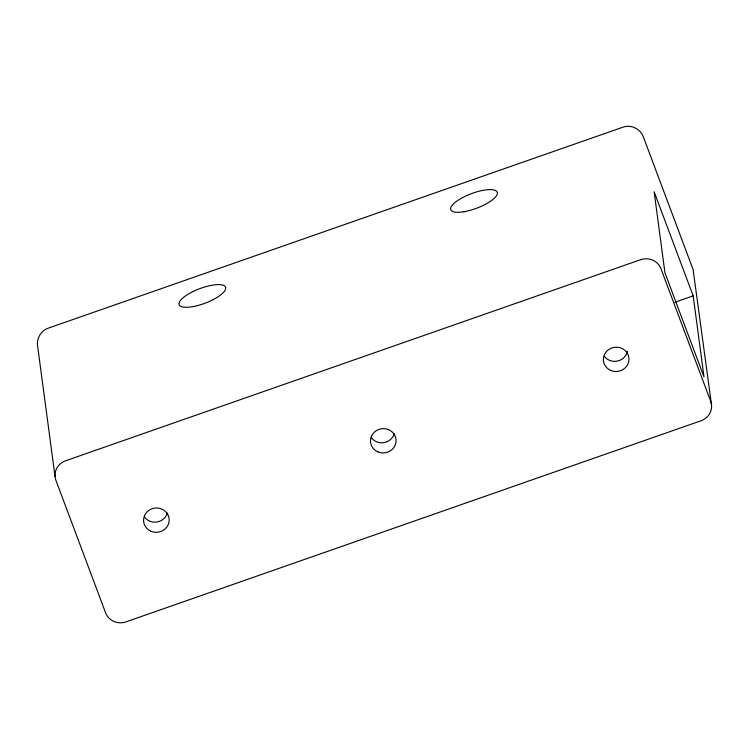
<?xml version="1.0" encoding="UTF-8"?>
<svg xmlns="http://www.w3.org/2000/svg" width="749" height="749" viewBox="0 0 749 749"><rect width="100%" height="100%" fill="white"/><g stroke="black" fill="none" stroke-linecap="round" stroke-linejoin="round"><path stroke-width="1.12" d="M674.84 302.24L693.171 295.836L654.139 191.772L664.962 272.823L703.985 376.887L693.171 295.836M711.55 405.143L693.106 269.565L643.391 136.983C640.554 128.875 631.051 124.222 622.962 127.18L48.067 328.231C41.335 330.59 36.944 337.63 37.45 344.718L55.023 476.43M167.364 513.093A12.817 12.153 -7.6 0 1 157.131 521.978A12.817 12.153 -7.6 0 1 144.463 517.044M394.255 433.746A12.817 12.153 -7.6 0 1 384.031 442.631A12.817 12.153 -7.6 0 1 371.364 437.697M627.409 351.262A12.817 12.153 -7.6 0 1 617.485 361.074A12.817 12.153 -7.6 0 1 604.265 356.243M225.683 287.457L225.412 289.685A24.839 7.743 -20.6 0 1 188.926 307.174A24.839 7.743 -20.6 0 1 190.658 292.756A24.839 7.743 -20.6 0 1 225.683 287.457M640.526 259.716L65.64 460.766A16.019 15.186 -7.6 0 0 55.894 480.306L105.609 612.879A16.019 15.186 -7.6 0 0 126.047 621.857L700.933 420.807A16.019 15.186 -7.6 0 0 710.679 401.277L660.964 268.694A16.019 15.186 -7.6 0 0 640.526 259.716M610.66 370.399A12.817 12.153 -7.6 0 0 628.935 358.219A12.817 12.153 -7.6 0 0 608.918 349.427A12.817 12.153 -7.6 0 0 610.66 370.399M377.758 451.844A12.817 12.153 -7.6 0 0 396.034 439.672A12.817 12.153 -7.6 0 0 376.007 430.872A12.817 12.153 -7.6 0 0 377.758 451.844M150.858 531.2A12.817 12.153 -7.6 0 0 169.134 519.02A12.817 12.153 -7.6 0 0 149.117 510.219A12.817 12.153 -7.6 0 0 150.858 531.2M464.08 211.714A24.839 7.743 -20.6 0 0 497.308 192.465A24.839 7.743 -20.6 0 0 460.551 198.728A24.839 7.743 -20.6 0 0 464.08 211.714"/></g></svg>
